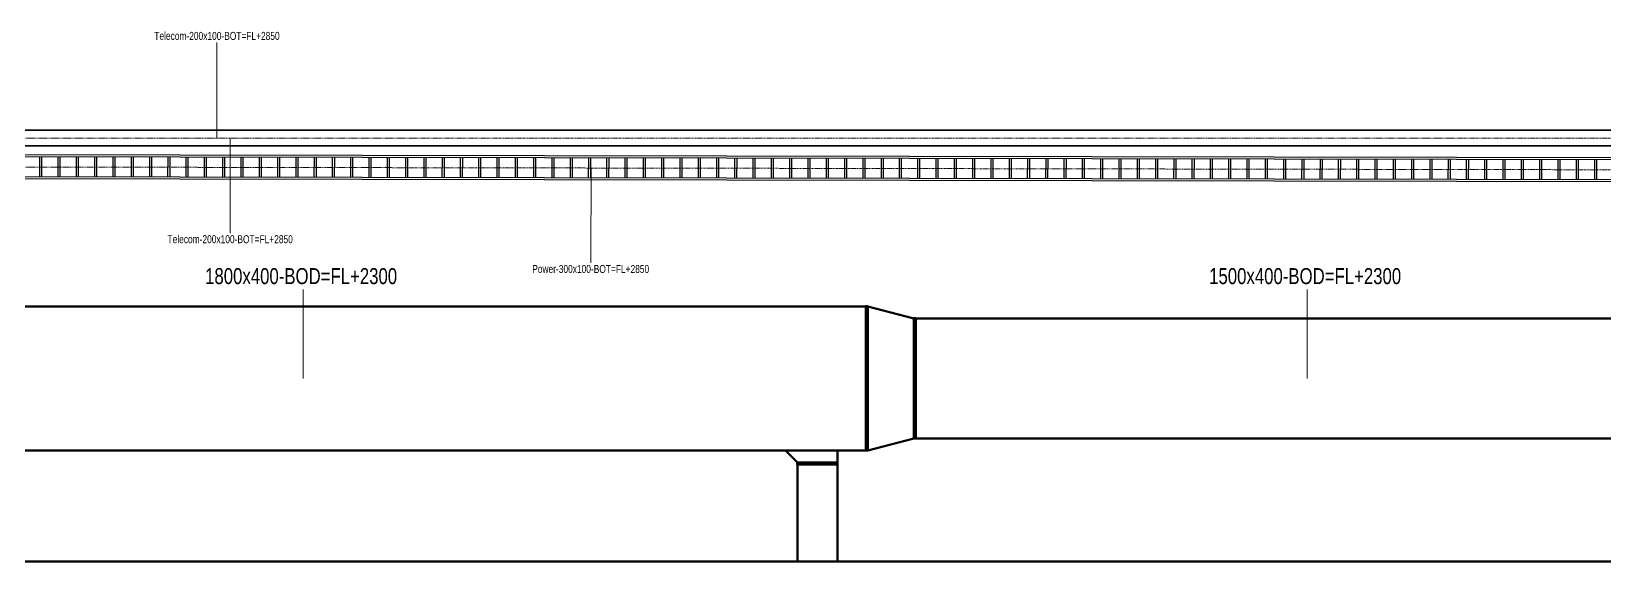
# Model space of a CAD drawing. Header units: millimetres. Extents: x -108050 to 96605, y 58136 to 140997.
# Drawn here: x 34498 to 54157, y 108499 to 115121 of the extents above; entities that cross this region are included whole.
import ezdxf

# ---------------------------------------------------------------- set-up
doc = ezdxf.new("R2010")
doc.units = ezdxf.units.MM
doc.linetypes.add('Center', pattern=[29.999999, 12, -6, 6, -6])
for name, color, linetype, lineweight in [('E-CABL-TRAY', 211, 'Continuous', 25), ('E-CABL-TRAY-CNTR', 211, 'Center', 18), ('E-CABL-TRAY-IDEN', 211, 'Continuous', 9), ('M-HVAC-DUCT', 70, 'Continuous', 50), ('M-HVAC-DUCT-IDEN', 70, 'Continuous', 9), ('P-PIPE', 3, 'Continuous', 50)]:
    doc.layers.add(name, color=color, linetype=linetype, lineweight=lineweight)
doc.styles.add('Arial_1', font='arial.ttf', dxfattribs={"width": 0.75, "height": 200})
doc.styles.add('Arial_2', font='arial.ttf', dxfattribs={"width": 0.75, "height": 100})

# ---------------------------------------------------------------- blocks, each defined once
blk = doc.blocks.new('01_REC Transition REC_C Flanged_ - 200 mm-2038001-HẦM')
at = {"layer": 'M-HVAC-DUCT'}
for p, q in [((-25, -902), (-25, 902)), ((-25, 902), (0, 902)), ((0, 902), (0, -902)), ((0, 900), (576, 750)), ((576, -752), (576, 752)), ((601, 752), (576, 752)), ((601, 752), (601, -752)), ((576, -750), (0, -900)), ((576, -752), (601, -752)), ((0, -902), (-25, -902))]:
    blk.add_line(p, q, dxfattribs=at)
blk = doc.blocks.new('01_REC Tap -REC_C Flanged_ - Standard-2038144-HẦM')
at = {"layer": 'M-HVAC-DUCT'}
for p, q in [((150, 250), (0, 250)), ((150, -252), (150, 252)), ((162.5, 252), (150, 252)), ((162.5, -252), (162.5, 252)), ((175, 252), (162.5, 252)), ((162.5, 252), (162.5, -252)), ((175, 252), (175, -252)), ((0, -400), (150, -250)), ((150, -252), (162.5, -252)), ((162.5, -252), (175, -252))]:
    blk.add_line(p, q, dxfattribs=at)

msp = doc.modelspace()

# ---------------------------------------------------------------- linework, layer by layer
at = {"layer": 'E-CABL-TRAY'}
for p, q in [((68085, 113888), (23162, 113888)), ((68085, 113886), (23162, 113886)), ((68085, 113691), (23162, 113691)), ((68085, 113688), (23162, 113688)), ((68445, 113494), (23161, 113572)), ((68445, 113519), (23162, 113597)), ((34600, 113552), (34599, 113303)), ((34625, 113552), (34625, 113303)), ((34828, 113552), (34828, 113303)), ((34854, 113552), (34853, 113303)), ((35057, 113551), (35056, 113302)), ((35082, 113551), (35082, 113302)), ((35285, 113551), (35285, 113302)), ((35311, 113551), (35310, 113302)), ((35514, 113551), (35514, 113301)), ((35539, 113551), (35539, 113301)), ((35743, 113550), (35742, 113301)), ((35768, 113550), (35768, 113301)), ((35971, 113550), (35971, 113301)), ((35997, 113550), (35996, 113301)), ((36200, 113550), (36199, 113300)), ((36225, 113549), (36225, 113300)), ((36428, 113549), (36428, 113300)), ((36454, 113549), (36453, 113300)), ((36657, 113549), (36657, 113300)), ((36682, 113549), (36682, 113299)), ((36886, 113548), (36885, 113299)), ((36911, 113548), (36911, 113299)), ((37114, 113548), (37114, 113299)), ((37140, 113548), (37139, 113299)), ((37343, 113548), (37342, 113298)), ((37368, 113548), (37368, 113298)), ((37571, 113547), (37571, 113298)), ((37597, 113547), (37596, 113298)), ((37800, 113547), (37800, 113298)), ((37825, 113547), (37825, 113298)), ((38029, 113546), (38028, 113297)), ((38054, 113546), (38054, 113297)), ((38257, 113546), (38257, 113297)), ((38283, 113546), (38282, 113297)), ((38486, 113546), (38485, 113296)), ((38511, 113546), (38511, 113296)), ((38714, 113545), (38714, 113296)), ((38740, 113545), (38739, 113296)), ((38943, 113545), (38943, 113296)), ((38968, 113545), (38968, 113296)), ((39172, 113544), (39171, 113295)), ((39197, 113544), (39197, 113295)), ((39400, 113544), (39400, 113295)), ((39426, 113544), (39425, 113295)), ((39629, 113544), (39628, 113294)), ((39654, 113544), (39654, 113294)), ((39857, 113543), (39857, 113294)), ((39883, 113543), (39882, 113294)), ((40086, 113543), (40086, 113294)), ((40111, 113543), (40111, 113294)), ((40315, 113542), (40314, 113293)), ((40340, 113542), (40340, 113293)), ((40543, 113542), (40543, 113293)), ((40569, 113542), (40568, 113293)), ((40772, 113542), (40771, 113292)), ((40797, 113542), (40797, 113292)), ((41000, 113541), (41000, 113292)), ((41026, 113541), (41025, 113292)), ((41229, 113541), (41229, 113292)), ((41254, 113541), (41254, 113292)), ((41458, 113540), (41457, 113291)), ((41483, 113540), (41483, 113291)), ((41686, 113540), (41686, 113291)), ((41712, 113540), (41711, 113291)), ((41915, 113540), (41914, 113290)), ((41940, 113540), (41940, 113290)), ((42143, 113539), (42143, 113290)), ((42169, 113539), (42168, 113290)), ((42372, 113539), (42371, 113290)), ((42397, 113539), (42397, 113290)), ((42601, 113539), (42600, 113289)), ((42626, 113538), (42625, 113289)), ((42829, 113538), (42829, 113289)), ((42855, 113538), (42854, 113289)), ((43058, 113538), (43057, 113289)), ((43083, 113538), (43083, 113288)), ((43286, 113537), (43286, 113288)), ((43312, 113537), (43311, 113288)), ((43515, 113537), (43514, 113288)), ((43540, 113537), (43540, 113288)), ((43744, 113537), (43743, 113287)), ((43769, 113537), (43768, 113287)), ((43972, 113536), (43972, 113287)), ((43998, 113536), (43997, 113287)), ((44201, 113536), (44200, 113287)), ((44226, 113536), (44226, 113287)), ((44429, 113535), (44429, 113286)), ((44455, 113535), (44454, 113286)), ((44658, 113535), (44657, 113286)), ((44683, 113535), (44683, 113286)), ((44887, 113535), (44886, 113285)), ((44912, 113535), (44911, 113285)), ((45115, 113534), (45115, 113285)), ((45141, 113534), (45140, 113285)), ((45344, 113534), (45343, 113285)), ((45369, 113534), (45369, 113285)), ((45572, 113533), (45572, 113284)), ((45598, 113533), (45597, 113284)), ((45801, 113533), (45800, 113284)), ((45826, 113533), (45826, 113284)), ((46030, 113533), (46029, 113283)), ((46055, 113533), (46054, 113283)), ((46258, 113532), (46258, 113283)), ((46284, 113532), (46283, 113283)), ((46487, 113532), (46486, 113283)), ((46512, 113532), (46512, 113283)), ((46715, 113531), (46715, 113282)), ((46741, 113531), (46740, 113282)), ((46944, 113531), (46943, 113282)), ((46969, 113531), (46969, 113282)), ((47173, 113531), (47172, 113281)), ((47198, 113531), (47197, 113281)), ((47401, 113530), (47401, 113281)), ((47427, 113530), (47426, 113281)), ((47630, 113530), (47629, 113281)), ((47655, 113530), (47655, 113281)), ((47858, 113529), (47858, 113280)), ((47884, 113529), (47883, 113280)), ((48087, 113529), (48086, 113280)), ((48112, 113529), (48112, 113280)), ((48316, 113529), (48315, 113279)), ((48341, 113529), (48340, 113279)), ((48544, 113528), (48544, 113279)), ((48570, 113528), (48569, 113279)), ((48773, 113528), (48772, 113279)), ((48798, 113528), (48798, 113279)), ((49001, 113528), (49001, 113278)), ((49027, 113527), (49026, 113278)), ((49230, 113527), (49229, 113278)), ((49255, 113527), (49255, 113278)), ((49459, 113527), (49458, 113278)), ((49484, 113527), (49483, 113277)), ((49687, 113526), (49687, 113277)), ((49713, 113526), (49712, 113277)), ((49916, 113526), (49915, 113277)), ((49941, 113526), (49941, 113277)), ((50144, 113526), (50144, 113276)), ((50170, 113525), (50169, 113276)), ((50373, 113525), (50372, 113276)), ((50398, 113525), (50398, 113276)), ((50602, 113525), (50601, 113276)), ((50627, 113525), (50626, 113276)), ((50830, 113524), (50830, 113275)), ((50856, 113524), (50855, 113275)), ((51059, 113524), (51058, 113275)), ((51084, 113524), (51084, 113275)), ((51287, 113524), (51287, 113274)), ((51313, 113524), (51312, 113274)), ((51516, 113523), (51515, 113274)), ((51541, 113523), (51541, 113274)), ((51745, 113523), (51744, 113274)), ((51770, 113523), (51769, 113274)), ((51973, 113522), (51973, 113273)), ((51999, 113522), (51998, 113273)), ((52202, 113522), (52201, 113273)), ((52227, 113522), (52227, 113273)), ((52430, 113522), (52430, 113272)), ((52456, 113522), (52455, 113272)), ((52659, 113521), (52658, 113272)), ((52684, 113521), (52684, 113272)), ((52888, 113521), (52887, 113272)), ((52913, 113521), (52912, 113272)), ((53116, 113520), (53116, 113271)), ((53142, 113520), (53141, 113271)), ((53345, 113520), (53344, 113271)), ((53370, 113520), (53370, 113271)), ((53573, 113520), (53573, 113270)), ((53599, 113520), (53598, 113270)), ((53802, 113519), (53801, 113270)), ((53827, 113519), (53827, 113270)), ((54031, 113519), (54030, 113270)), ((54056, 113519), (54055, 113270)), ((68445, 113245), (23161, 113323)), ((68445, 113219), (23161, 113297))]:
    msp.add_line(p, q, dxfattribs=at)
at = {"layer": 'E-CABL-TRAY-CNTR'}
for p, q in [((68085, 113788), (23168, 113788)), ((68445, 113369), (23168, 113447))]:
    msp.add_line(p, q, dxfattribs=at)
at = {"layer": 'E-CABL-TRAY-IDEN'}
for p, q in [((36815, 113788), (36815, 114983)), ((36980, 113788), (36980, 112602)), ((41492, 113416), (41490, 112229))]:
    msp.add_line(p, q, dxfattribs=at)
at = {"layer": 'M-HVAC-DUCT'}
for p, q in [((44924, 111687), (33175, 111687)), ((56993, 111537), (45550, 111537)), ((56993, 110037), (45550, 110037)), ((44924, 109887), (33175, 109887)), ((44071, 108499), (44071, 109712)), ((44571, 108499), (44571, 109712))]:
    msp.add_line(p, q, dxfattribs=at)
at = {"layer": 'M-HVAC-DUCT-IDEN'}
for p, q in [((37894, 110787), (37894, 111899)), ((50441, 110787), (50441, 111899))]:
    msp.add_line(p, q, dxfattribs=at)
at = {"layer": 'P-PIPE'}
msp.add_line((69773, 108499), (23159, 108499), dxfattribs=at)

# ---------------------------------------------------------------- block references
at = {"layer": 'M-HVAC-DUCT'}
msp.add_blockref('01_REC Transition REC_C Flanged_ - 200 mm-2038001-HẦM', (44949, 110787), dxfattribs=at)
at = {"layer": 'M-HVAC-DUCT', "rotation": 270.0000000000002}
msp.add_blockref('01_REC Tap -REC_C Flanged_ - Standard-2038144-HẦM', (44321, 109887), dxfattribs=at)

# ---------------------------------------------------------------- texts
at = {"layer": 'E-CABL-TRAY-IDEN', "char_height": 100, "attachment_point": 1, "style": 'Arial_2'}
for s, insert, width in [('Telecom-200x100-BOT=FL+2850', (36033, 115116), 1887.97), ('Telecom-200x100-BOT=FL+2850', (36198, 112576), 1887.97), ('Power-300x100-BOT=FL+2850', (40756, 112204), 1773.73)]:
    msp.add_mtext(s, dxfattribs=dict(at, insert=insert, width=width))
at = {"layer": 'M-HVAC-DUCT-IDEN', "char_height": 200, "width": 2964.24, "attachment_point": 1, "style": 'Arial_1'}
for s, insert in [('1800x400-BOD=FL+2300', (36668, 112165)), ('1500x400-BOD=FL+2300', (49216, 112165))]:
    msp.add_mtext(s, dxfattribs=dict(at, insert=insert))

doc.saveas('drawing.dxf')
